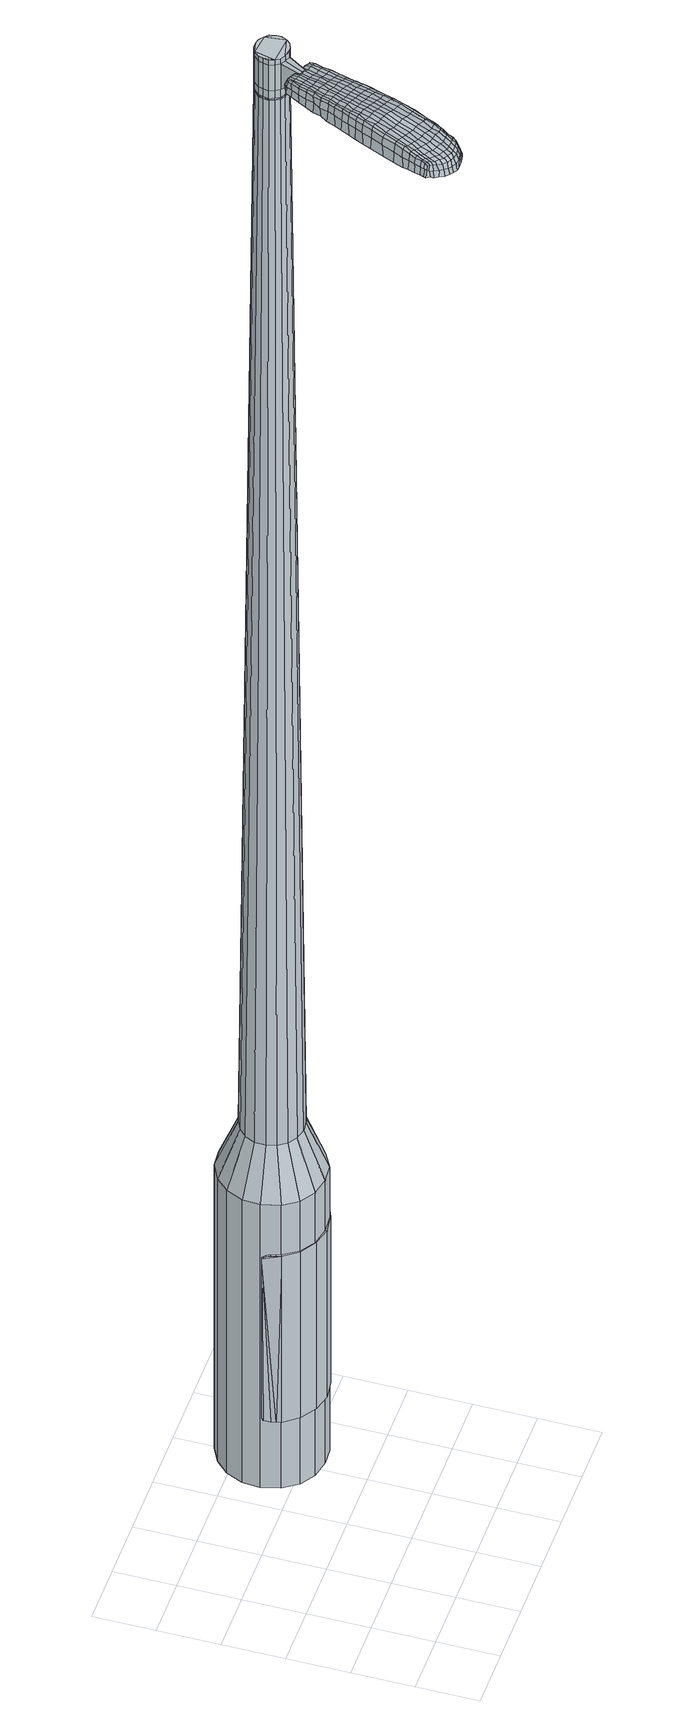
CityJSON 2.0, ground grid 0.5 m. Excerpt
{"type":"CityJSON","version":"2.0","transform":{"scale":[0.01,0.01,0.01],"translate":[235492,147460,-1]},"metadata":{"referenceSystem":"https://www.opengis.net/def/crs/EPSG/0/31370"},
"CityObjects":{
"object1":{"type":"GenericCityObject","attributes":{"cluster":422,"mean_distance_to_centroid":0.0793,"new_centroid_x":235493.6,"new_centroid_y":147461.79,"mean_distance_to_camera":5.69,"H1":11.91,"H2":58.56,"Z_final":111.12,"cluster2":-1,"proj_x":235491.41,"proj_y":147460.81,"id_line":52579,"bearing_l":335.87,"distance":2.4,"orientation":"right","G_obj":245.87},"geometry":[{"type":"MultiSurface","lod":"2","boundaries":[[[0,1,2,3]],[[1,4,5,2]],[[4,6,7,5]],[[6,8,9,7]],[[8,10,11,9]],[[10,12,13,11]],[[12,14,15,13]],[[14,16,17,15]],[[16,18,19,17]],[[18,20,21,19]],[[20,22,23,21]],[[22,24,25,23]],[[24,26,27,25]],[[26,28,29,27]],[[28,30,31,29]],[[30,32,33,31]],[[32,34,35,33]],[[34,0,3,35]],[[36,37,38,39]],[[38,40,41,42]],[[41,43,42]],[[42,44,45,46]],[[45,47,46]],[[46,48,49,50]],[[49,51,50]],[[42,46,50,38]],[[50,52,39,38]],[[53,36,39]],[[2,5,7,35]],[[7,9,11,15]],[[11,13,15]],[[15,17,19,23]],[[19,21,23]],[[23,25,27,31]],[[27,29,31]],[[15,23,31,7]],[[31,33,35,7]],[[3,2,35]],[[1,0,54,55]],[[0,34,56,54]],[[34,32,57,56]],[[32,30,58,57]],[[30,28,59,58]],[[28,26,60,59]],[[26,24,61,60]],[[24,22,62,61]],[[22,20,63,62]],[[20,18,64,63]],[[18,16,65,64]],[[16,14,66,65]],[[14,12,67,66]],[[12,10,68,67]],[[10,8,69,68]],[[8,6,70,69]],[[6,4,71,70]],[[4,1,55,71]],[[55,54,72,73]],[[54,56,74,72]],[[56,57,75,74]],[[57,58,76,75]],[[58,59,77,76]],[[59,60,78,77]],[[60,61,79,78]],[[61,62,80,79]],[[62,63,81,80]],[[63,64,82,81]],[[64,65,83,82]],[[65,66,84,83]],[[66,67,85,84]],[[67,68,86,85]],[[68,69,87,86]],[[69,70,88,87]],[[70,71,89,88]],[[71,55,73,89]],[[72,90,91,92]],[[93,94,90,72]],[[75,95,94,93]],[[96,97,95,75]],[[98,99,97,96]],[[100,101,99,98]],[[102,103,101,100]],[[104,105,103,102]],[[81,106,105,104]],[[82,107,106,81]],[[83,108,107,82]],[[109,110,108,83]],[[111,112,110,109]],[[113,114,112,111]],[[87,115,114,113]],[[116,117,115,87]],[[89,118,117,116]],[[92,91,118,89]],[[119,120,121,122]],[[123,119,122,124]],[[125,123,124,126]],[[127,125,126,128]],[[129,127,128,130]],[[131,129,130,132]],[[133,131,132,134]],[[135,133,134,136]],[[137,135,136,138]],[[139,137,138,140]],[[141,139,140,142]],[[143,141,142,144]],[[145,143,144,146]],[[147,145,146,148]],[[149,147,148,150]],[[151,149,150,152]],[[73,72,92]],[[74,93,72]],[[74,75,93]],[[76,96,75]],[[76,77,98,96]],[[77,78,100,98]],[[78,79,102,100]],[[79,80,104,102]],[[80,81,104]],[[84,109,83]],[[84,85,111,109]],[[85,86,113,111]],[[86,87,113]],[[88,116,87]],[[88,89,116]],[[73,92,89]],[[153,91,90]],[[153,118,91]],[[154,117,118]],[[154,115,117]],[[155,114,115]],[[155,156,112,114]],[[156,157,110,112]],[[157,108,110]],[[158,105,106]],[[158,159,103,105]],[[159,160,101,103]],[[160,161,99,101]],[[161,162,97,99]],[[162,95,97]],[[163,94,95]],[[163,90,94]],[[39,52,151,164]],[[153,90,165,152]],[[53,39,164,120]],[[90,163,121,165]],[[36,53,120,119]],[[163,95,122,121]],[[37,36,119,123]],[[95,162,124,122]],[[38,37,123,125]],[[162,161,126,124]],[[40,38,125,127]],[[161,160,128,126]],[[41,40,127,129]],[[160,159,130,128]],[[43,41,129,131]],[[159,158,132,130]],[[42,43,131,133]],[[158,106,134,132]],[[44,42,133,135]],[[106,107,136,134]],[[45,44,135,137]],[[107,108,138,136]],[[47,45,137,139]],[[108,157,140,138]],[[46,47,139,141]],[[157,156,142,140]],[[48,46,141,143]],[[156,155,144,142]],[[49,48,143,145]],[[155,115,146,144]],[[51,49,145,147]],[[115,154,148,146]],[[50,51,147,149]],[[154,118,150,148]],[[52,50,149,151]],[[118,153,152,150]],[[151,152,166,167]],[[152,165,168,166]],[[165,121,169,168]],[[121,120,170,169]],[[120,164,171,170]],[[164,151,167,171]],[[172,173,174,175]],[[176,172,175,177]],[[172,176,178,179]],[[173,172,179,180]],[[181,182,183,184]],[[185,181,184,186]],[[181,185,187,188]],[[182,181,188,189]],[[190,191,192,193]],[[194,190,193,195]],[[190,194,196,197]],[[191,190,197,198]],[[199,200,201,202]],[[203,199,202,204]],[[199,203,205,206]],[[200,199,206,207]],[[208,209,210,211]],[[212,208,211,213]],[[208,212,214,215]],[[209,208,215,216]],[[217,218,219,220]],[[221,217,220,222]],[[217,221,223,224]],[[218,217,224,225]],[[226,227,228,229]],[[218,226,229,219]],[[226,218,225,230]],[[227,226,230,231]],[[232,233,234,235]],[[227,232,235,228]],[[232,227,231,236]],[[233,232,236,237]],[[238,176,177,239]],[[233,238,239,234]],[[238,233,237,240]],[[176,238,240,178]],[[241,242,243,244]],[[245,241,244,246]],[[241,245,247,248]],[[242,241,248,249]],[[250,251,252,253]],[[242,250,253,243]],[[250,242,249,254]],[[251,250,254,255]],[[256,257,258,259]],[[251,256,259,252]],[[256,251,255,260]],[[257,256,260,261]],[[262,263,264,265]],[[257,262,265,258]],[[262,257,261,266]],[[263,262,266,267]],[[268,173,180,269]],[[263,268,269,264]],[[268,263,267,270]],[[173,268,270,174]],[[271,272,273,274]],[[275,271,274,276]],[[271,275,277,278]],[[272,271,278,279]],[[280,281,282,283]],[[272,280,283,273]],[[280,272,279,284]],[[281,280,284,285]],[[286,287,288,289]],[[281,286,289,282]],[[286,281,285,290]],[[287,286,290,291]],[[292,185,186,293]],[[287,292,293,288]],[[292,287,291,294]],[[185,292,294,187]],[[295,296,297,298]],[[299,295,298,300]],[[295,299,301,302]],[[296,295,302,303]],[[304,305,306,307]],[[296,304,307,297]],[[304,296,303,308]],[[305,304,308,309]],[[310,311,312,313]],[[305,310,313,306]],[[310,305,309,314]],[[311,310,314,315]],[[316,317,318,319]],[[311,316,319,312]],[[316,311,315,320]],[[317,316,320,321]],[[322,182,189,323]],[[317,322,323,318]],[[322,317,321,324]],[[182,322,324,183]],[[325,211,210,326]],[[327,325,326,328]],[[325,327,329,330]],[[211,325,330,213]],[[331,327,328,332]],[[333,331,332,334]],[[331,333,335,336]],[[327,331,336,329]],[[337,333,334,338]],[[339,337,338,340]],[[337,339,341,342]],[[333,337,342,335]],[[343,339,340,344]],[[345,343,344,346]],[[343,345,347,348]],[[339,343,348,341]],[[349,345,346,350]],[[200,349,350,201]],[[349,200,207,351]],[[345,349,351,347]],[[352,353,198,197]],[[354,352,197,196]],[[352,354,355,356]],[[353,352,356,357]],[[358,359,357,356]],[[360,358,356,355]],[[358,360,361,362]],[[359,358,362,363]],[[364,365,363,362]],[[366,364,362,361]],[[364,366,367,368]],[[365,364,368,369]],[[370,371,369,368]],[[372,370,368,367]],[[370,372,205,203]],[[371,370,203,204]],[[373,374,375,376]],[[275,373,376,277]],[[373,275,276,377]],[[374,373,377,378]],[[379,194,195,380]],[[374,379,380,375]],[[379,374,378,381]],[[194,379,381,196]],[[382,383,384,385]],[[221,382,385,223]],[[382,221,222,386]],[[383,382,386,387]],[[388,389,390,391]],[[383,388,391,384]],[[388,383,387,392]],[[389,388,392,393]],[[394,191,198,395]],[[389,394,395,390]],[[394,389,393,396]],[[191,394,396,192]],[[397,398,399,400]],[[179,397,400,180]],[[397,179,178,401]],[[398,397,401,402]],[[403,404,405,406]],[[398,403,406,399]],[[403,398,402,407]],[[404,403,407,408]],[[409,202,201,410]],[[404,409,410,405]],[[409,404,408,411]],[[202,409,411,204]],[[412,413,414,415]],[[184,412,415,186]],[[412,184,183,416]],[[413,412,416,417]],[[418,206,205,419]],[[413,418,419,414]],[[418,413,417,420]],[[206,418,420,207]],[[421,422,423,424]],[[299,421,424,301]],[[421,299,300,425]],[[422,421,425,426]],[[427,212,213,428]],[[422,427,428,423]],[[427,422,426,429]],[[212,427,429,214]],[[430,431,432,433]],[[245,430,433,247]],[[430,245,246,434]],[[431,430,434,435]],[[436,437,438,439]],[[431,436,439,432]],[[436,431,435,440]],[[437,436,440,441]],[[442,209,216,443]],[[437,442,443,438]],[[442,437,441,444]],[[209,442,444,210]],[[445,446,435,434]],[[244,445,434,246]],[[445,244,243,447]],[[446,445,447,448]],[[449,450,441,440]],[[446,449,440,435]],[[449,446,448,451]],[[450,449,451,452]],[[453,326,210,444]],[[450,453,444,441]],[[453,450,452,454]],[[326,453,454,328]],[[455,456,457,458]],[[302,455,458,303]],[[455,302,301,424]],[[456,455,424,423]],[[459,330,329,460]],[[456,459,460,457]],[[459,456,423,428]],[[330,459,428,213]],[[461,462,448,447]],[[253,461,447,243]],[[461,253,252,463]],[[462,461,463,464]],[[465,466,452,451]],[[462,465,451,448]],[[465,462,464,467]],[[466,465,467,468]],[[469,332,328,454]],[[466,469,454,452]],[[469,466,468,470]],[[332,469,470,334]],[[471,472,473,474]],[[308,471,474,309]],[[471,308,303,458]],[[472,471,458,457]],[[475,336,335,476]],[[472,475,476,473]],[[475,472,457,460]],[[336,475,460,329]],[[477,478,464,463]],[[259,477,463,252]],[[477,259,258,479]],[[478,477,479,480]],[[481,482,468,467]],[[478,481,467,464]],[[481,478,480,483]],[[482,481,483,484]],[[485,338,334,470]],[[482,485,470,468]],[[485,482,484,486]],[[338,485,486,340]],[[487,488,489,490]],[[314,487,490,315]],[[487,314,309,474]],[[488,487,474,473]],[[491,342,341,492]],[[488,491,492,489]],[[491,488,473,476]],[[342,491,476,335]],[[493,494,480,479]],[[265,493,479,258]],[[493,265,264,495]],[[494,493,495,496]],[[497,498,484,483]],[[494,497,483,480]],[[497,494,496,499]],[[498,497,499,500]],[[501,344,340,486]],[[498,501,486,484]],[[501,498,500,502]],[[344,501,502,346]],[[503,504,505,506]],[[320,503,506,321]],[[503,320,315,490]],[[504,503,490,489]],[[507,348,347,508]],[[504,507,508,505]],[[507,504,489,492]],[[348,507,492,341]],[[509,510,496,495]],[[269,509,495,264]],[[509,269,180,400]],[[510,509,400,399]],[[511,512,500,499]],[[510,511,499,496]],[[511,510,399,406]],[[512,511,406,405]],[[513,350,346,502]],[[512,513,502,500]],[[513,512,405,410]],[[350,513,410,201]],[[514,515,417,416]],[[324,514,416,183]],[[514,324,321,506]],[[515,514,506,505]],[[516,351,207,420]],[[515,516,420,417]],[[516,515,505,508]],[[351,516,508,347]],[[517,518,378,377]],[[274,517,377,276]],[[517,274,273,519]],[[518,517,519,520]],[[521,354,196,381]],[[518,521,381,378]],[[521,518,520,522]],[[354,521,522,355]],[[523,524,525,526]],[[224,523,526,225]],[[523,224,223,385]],[[524,523,385,384]],[[527,528,529,530]],[[524,527,530,525]],[[527,524,384,391]],[[528,527,391,390]],[[531,353,357,532]],[[528,531,532,529]],[[531,528,390,395]],[[353,531,395,198]],[[533,534,520,519]],[[283,533,519,273]],[[533,283,282,535]],[[534,533,535,536]],[[537,360,355,522]],[[534,537,522,520]],[[537,534,536,538]],[[360,537,538,361]],[[539,540,541,542]],[[230,539,542,231]],[[539,230,225,526]],[[540,539,526,525]],[[543,544,545,546]],[[540,543,546,541]],[[543,540,525,530]],[[544,543,530,529]],[[547,359,363,548]],[[544,547,548,545]],[[547,544,529,532]],[[359,547,532,357]],[[549,550,536,535]],[[289,549,535,282]],[[549,289,288,551]],[[550,549,551,552]],[[553,366,361,538]],[[550,553,538,536]],[[553,550,552,554]],[[366,553,554,367]],[[555,556,557,558]],[[236,555,558,237]],[[555,236,231,542]],[[556,555,542,541]],[[559,560,561,562]],[[556,559,562,557]],[[559,556,541,546]],[[560,559,546,545]],[[563,365,369,564]],[[560,563,564,561]],[[563,560,545,548]],[[365,563,548,363]],[[565,566,552,551]],[[293,565,551,288]],[[565,293,186,415]],[[566,565,415,414]],[[567,372,367,554]],[[566,567,554,552]],[[567,566,414,419]],[[372,567,419,205]],[[568,569,402,401]],[[240,568,401,178]],[[568,240,237,558]],[[569,568,558,557]],[[570,571,408,407]],[[569,570,407,402]],[[570,569,557,562]],[[571,570,562,561]],[[572,371,204,411]],[[571,572,411,408]],[[572,571,561,564]],[[371,572,564,369]],[[573,574,575,576]],[[576,575,577,578]],[[579,577,575,580]],[[580,575,574,581]],[[582,583,584,585]],[[585,584,586,587]],[[588,586,584,589]],[[589,584,583,590]],[[591,592,593,594]],[[594,593,595,596]],[[597,595,593,598]],[[598,593,592,599]],[[600,601,602,603]],[[603,602,604,605]],[[606,604,602,607]],[[607,602,601,608]],[[609,610,611,612]],[[612,611,613,614]],[[615,613,611,616]],[[616,611,610,617]],[[618,619,620,621]],[[621,620,622,623]],[[624,622,620,625]],[[625,620,619,626]],[[627,628,629,630]],[[630,629,619,618]],[[626,619,629,631]],[[631,629,628,632]],[[633,634,635,636]],[[636,635,628,627]],[[632,628,635,637]],[[637,635,634,638]],[[578,577,639,640]],[[640,639,634,633]],[[638,634,639,641]],[[641,639,577,579]],[[642,643,644,645]],[[645,644,646,647]],[[648,646,644,649]],[[649,644,643,650]],[[651,652,653,654]],[[654,653,643,642]],[[650,643,653,655]],[[655,653,652,656]],[[657,658,659,660]],[[660,659,652,651]],[[656,652,659,661]],[[661,659,658,662]],[[663,664,665,666]],[[666,665,658,657]],[[662,658,665,667]],[[667,665,664,668]],[[581,574,669,670]],[[670,669,664,663]],[[668,664,669,671]],[[671,669,574,573]],[[672,673,674,675]],[[675,674,676,677]],[[678,676,674,679]],[[679,674,673,680]],[[681,682,683,684]],[[684,683,673,672]],[[680,673,683,685]],[[685,683,682,686]],[[687,688,689,690]],[[690,689,682,681]],[[686,682,689,691]],[[691,689,688,692]],[[587,586,693,694]],[[694,693,688,687]],[[692,688,693,695]],[[695,693,586,588]],[[696,697,698,699]],[[699,698,700,701]],[[702,700,698,703]],[[703,698,697,704]],[[705,706,707,708]],[[708,707,697,696]],[[704,697,707,709]],[[709,707,706,710]],[[711,712,713,714]],[[714,713,706,705]],[[710,706,713,715]],[[715,713,712,716]],[[717,718,719,720]],[[720,719,712,711]],[[716,712,719,721]],[[721,719,718,722]],[[590,583,723,724]],[[724,723,718,717]],[[722,718,723,725]],[[725,723,583,582]],[[609,612,726,727]],[[727,726,728,729]],[[730,728,726,731]],[[731,726,612,614]],[[729,728,732,733]],[[733,732,734,735]],[[736,734,732,737]],[[737,732,728,730]],[[735,734,738,739]],[[739,738,740,741]],[[742,740,738,743]],[[743,738,734,736]],[[741,740,744,745]],[[745,744,746,747]],[[748,746,744,749]],[[749,744,740,742]],[[747,746,750,751]],[[751,750,601,600]],[[608,601,750,752]],[[752,750,746,748]],[[599,753,754,598]],[[598,754,755,597]],[[756,755,754,757]],[[757,754,753,758]],[[758,759,760,757]],[[757,760,761,756]],[[762,761,760,763]],[[763,760,759,764]],[[764,765,766,763]],[[763,766,767,762]],[[768,767,766,769]],[[769,766,765,770]],[[770,771,772,769]],[[769,772,773,768]],[[606,773,772,604]],[[604,772,771,605]],[[774,775,776,777]],[[777,776,676,678]],[[677,676,776,778]],[[778,776,775,779]],[[596,595,780,781]],[[781,780,775,774]],[[779,775,780,782]],[[782,780,595,597]],[[783,784,785,786]],[[786,785,622,624]],[[623,622,785,787]],[[787,785,784,788]],[[789,790,791,792]],[[792,791,784,783]],[[788,784,791,793]],[[793,791,790,794]],[[599,592,795,796]],[[796,795,790,789]],[[794,790,795,797]],[[797,795,592,591]],[[798,799,800,801]],[[801,800,580,581]],[[579,580,800,802]],[[802,800,799,803]],[[804,805,806,807]],[[807,806,799,798]],[[803,799,806,808]],[[808,806,805,809]],[[600,603,810,811]],[[811,810,805,804]],[[809,805,810,812]],[[812,810,603,605]],[[813,814,815,816]],[[816,815,585,587]],[[582,585,815,817]],[[817,815,814,818]],[[606,607,819,820]],[[820,819,814,813]],[[818,814,819,821]],[[821,819,607,608]],[[822,823,824,825]],[[825,824,700,702]],[[701,700,824,826]],[[826,824,823,827]],[[614,613,828,829]],[[829,828,823,822]],[[827,823,828,830]],[[830,828,613,615]],[[831,832,646,833]],[[833,646,648]],[[647,646,834]],[[834,646,832,835]],[[836,837,838,839]],[[839,838,832,831]],[[835,832,838,840]],[[840,838,837,841]],[[617,610,842,843]],[[843,842,837,836]],[[841,837,842,844]],[[844,842,610,609]],[[835,845,846,834]],[[834,846,645,647]],[[642,645,846,847]],[[847,846,845,848]],[[841,849,850,840]],[[840,850,845,835]],[[848,845,850,851]],[[851,850,849,852]],[[609,727,853,844]],[[844,853,849,841]],[[852,849,853,854]],[[854,853,727,729]],[[855,856,857,858]],[[858,857,703,704]],[[702,703,857,825]],[[825,857,856,822]],[[730,731,859,860]],[[860,859,856,855]],[[822,856,859,829]],[[829,859,731,614]],[[848,861,862,847]],[[847,862,654,642]],[[651,654,862,863]],[[862,861,863]],[[852,864,865,851]],[[851,865,861,848]],[[863,861,865,866]],[[866,865,864,867]],[[729,733,868,854]],[[854,868,864,852]],[[867,864,868,869]],[[869,868,733,735]],[[870,871,872,873]],[[873,872,709,710]],[[704,709,872,858]],[[858,872,871,855]],[[736,737,874,875]],[[875,874,871,870]],[[855,871,874,860]],[[860,874,737,730]],[[876,877,863]],[[863,877,660,651]],[[657,660,877,878]],[[878,877,876,879]],[[867,880,881,866]],[[866,881,876,863]],[[879,876,881,882]],[[882,881,880,883]],[[735,739,884,869]],[[869,884,880,867]],[[883,880,884,885]],[[885,884,739,741]],[[886,887,888,889]],[[889,888,715,716]],[[710,715,888,873]],[[873,888,887,870]],[[742,743,890,891]],[[891,890,887,886]],[[870,887,890,875]],[[875,890,743,736]],[[879,892,893,878]],[[878,893,666,657]],[[663,666,893,894]],[[894,893,892,895]],[[883,896,897,882]],[[882,897,892,879]],[[895,892,897,898]],[[898,897,896,899]],[[741,745,900,885]],[[885,900,896,883]],[[899,896,900,901]],[[901,900,745,747]],[[902,903,904,905]],[[905,904,721,722]],[[716,721,904,889]],[[889,904,903,886]],[[748,749,906,907]],[[907,906,903,902]],[[886,903,906,891]],[[891,906,749,742]],[[895,908,909,894]],[[894,909,670,663]],[[581,670,909,801]],[[801,909,908,798]],[[899,910,911,898]],[[898,911,908,895]],[[798,908,911,807]],[[807,911,910,804]],[[747,751,912,901]],[[901,912,910,899]],[[804,910,912,811]],[[811,912,751,600]],[[818,913,914,817]],[[817,914,725,582]],[[722,725,914,905]],[[905,914,913,902]],[[608,752,915,821]],[[821,915,913,818]],[[902,913,915,907]],[[907,915,752,748]],[[779,916,917,778]],[[778,917,675,677]],[[672,675,917,918]],[[918,917,916,919]],[[597,755,920,782]],[[782,920,916,779]],[[919,916,920,921]],[[921,920,755,756]],[[922,923,924,925]],[[925,924,625,626]],[[624,625,924,786]],[[786,924,923,783]],[[926,927,928,929]],[[929,928,923,922]],[[783,923,928,792]],[[792,928,927,789]],[[758,753,930,931]],[[931,930,927,926]],[[789,927,930,796]],[[796,930,753,599]],[[919,932,933,918]],[[918,933,684,672]],[[681,684,933,934]],[[934,933,932,935]],[[756,761,936,921]],[[921,936,932,919]],[[935,932,936,937]],[[937,936,761,762]],[[938,939,940,941]],[[941,940,631,632]],[[626,631,940,925]],[[925,940,939,922]],[[942,943,944,945]],[[945,944,939,938]],[[922,939,944,929]],[[929,944,943,926]],[[764,759,946,947]],[[947,946,943,942]],[[926,943,946,931]],[[931,946,759,758]],[[935,948,949,934]],[[934,949,690,681]],[[687,690,949,950]],[[950,949,948,951]],[[762,767,952,937]],[[937,952,948,935]],[[951,948,952,953]],[[953,952,767,768]],[[954,955,956,957]],[[957,956,637,638]],[[632,637,956,941]],[[941,956,955,938]],[[958,959,960,961]],[[961,960,955,954]],[[938,955,960,945]],[[945,960,959,942]],[[770,765,962,963]],[[963,962,959,958]],[[942,959,962,947]],[[947,962,765,764]],[[951,964,965,950]],[[950,965,694,687]],[[587,694,965,816]],[[816,965,964,813]],[[768,773,966,953]],[[953,966,964,951]],[[813,964,966,820]],[[820,966,773,606]],[[803,967,968,802]],[[802,968,641,579]],[[638,641,968,957]],[[957,968,967,954]],[[809,969,970,808]],[[808,970,967,803]],[[954,967,970,961]],[[961,970,969,958]],[[605,771,971,812]],[[812,971,969,809]],[[958,969,971,963]],[[963,971,771,770]],[[573,576,175,174]],[[576,578,177,175]],[[588,589,188,187]],[[589,590,189,188]],[[591,594,193,192]],[[594,596,195,193]],[[615,616,215,214]],[[616,617,216,215]],[[618,621,220,219]],[[621,623,222,220]],[[627,630,229,228]],[[630,618,219,229]],[[633,636,235,234]],[[636,627,228,235]],[[578,640,239,177]],[[640,633,234,239]],[[648,649,248,247]],[[649,650,249,248]],[[650,655,254,249]],[[655,656,255,254]],[[656,661,260,255]],[[661,662,261,260]],[[662,667,266,261]],[[667,668,267,266]],[[668,671,270,267]],[[671,573,174,270]],[[678,679,278,277]],[[679,680,279,278]],[[680,685,284,279]],[[685,686,285,284]],[[686,691,290,285]],[[691,692,291,290]],[[692,695,294,291]],[[695,588,187,294]],[[696,699,298,297]],[[699,701,300,298]],[[705,708,307,306]],[[708,696,297,307]],[[711,714,313,312]],[[714,705,306,313]],[[717,720,319,318]],[[720,711,312,319]],[[590,724,323,189]],[[724,717,318,323]],[[774,777,376,375]],[[777,678,277,376]],[[596,781,380,195]],[[781,774,375,380]],[[623,787,386,222]],[[787,788,387,386]],[[788,793,392,387]],[[793,794,393,392]],[[794,797,396,393]],[[797,591,192,396]],[[701,826,425,300]],[[826,827,426,425]],[[827,830,429,426]],[[830,615,214,429]],[[831,833,433,432]],[[833,648,247,433]],[[836,839,439,438]],[[839,831,432,439]],[[617,843,443,216]],[[843,836,438,443]],[[972,973,974,975]],[[976,977,975,974]],[[978,979,980,981]],[[982,983,984,985]],[[973,986,987,974]],[[988,976,974,987]],[[989,978,981,990]],[[991,992,983,982]],[[986,993,994,987]],[[994,995,988,987]],[[996,989,990,997]],[[998,992,991,999]],[[993,1000,1001,994]],[[1001,1002,995,994]],[[1003,996,997,1004]],[[1005,998,999,1006]],[[1007,1008,1009,1010]],[[1011,1012,1008,1007]],[[1011,1013,1014,1012]],[[1013,1015,1016,1014]],[[1017,1018,1019,1020]],[[1021,1022,1018,1017]],[[1023,1024,1022,1021]],[[1025,1026,1024,1023]],[[1020,1009,1008,1017]],[[1017,1008,1012,1021]],[[1012,1014,1023,1021]],[[1014,1016,1025,1023]],[[981,980,977,976]],[[990,981,976,988]],[[995,997,990,988]],[[1002,1004,997,995]],[[982,985,979,978]],[[991,982,978,989]],[[999,991,989,996]],[[1006,999,996,1003]],[[983,1007,1010,984]],[[992,1011,1007,983]],[[1013,1011,992,998]],[[1015,1013,998,1005]],[[1027,1028,1029,1030]],[[1029,1031,1032,1033]],[[1029,1033,1034,1035]],[[1029,1035,1030]],[[1036,1027,1030,1037]],[[1038,1037,1030,1039]],[[1040,1039,1030]],[[1041,1029,1028,1042]],[[1043,1041,1042,1044]],[[1045,1043,1044,1046]],[[1047,1045,1046,1048]],[[1049,1047,1048,1050]],[[1050,1051,1052,1053]],[[1050,1053,1054,1055]],[[1050,1055,1056,1057]],[[1056,1058,1059,1060]],[[1056,1060,1061,1062]],[[1056,1062,1057]],[[1050,1057,1049]],[[1063,1064,1028,1027]],[[1065,1066,1031,1029]],[[1067,1068,1040,1030]],[[1064,1069,1042,1028]],[[1070,1065,1029,1041]],[[1069,1071,1044,1042]],[[1072,1070,1041,1043]],[[1071,1073,1046,1044]],[[1074,1072,1043,1045]],[[1073,1075,1048,1046]],[[1076,1074,1045,1047]],[[1075,1077,1050,1048]],[[1078,1076,1047,1049]],[[1077,1079,1051,1050]],[[1080,1081,1058,1056]],[[1082,1078,1049,1057]],[[1052,1051,1079,1083]],[[1053,1052,1083,1084]],[[1054,1053,1084,1085]],[[1055,1054,1085,1086]],[[1056,1055,1086,1080]],[[1087,1063,1027,1036]],[[1088,1087,1036,1037]],[[1089,1088,1037,1038]],[[1090,1089,1038,1039]],[[1068,1090,1039,1040]],[[1032,1031,1066,1091]],[[1059,1058,1081,1092]],[[1033,1032,1091,1093]],[[1034,1033,1093,1094]],[[1035,1034,1094,1095]],[[1030,1035,1095,1067]],[[1060,1059,1092,1096]],[[1061,1060,1096,1097]],[[1062,1061,1097,1098]],[[1057,1062,1098,1082]]]}]}
},
"vertices":[
[143,138,384],[131,146,384],[131,146,96],[143,138,96],[123,158,384],[123,158,96],[119,173,384],[119,173,96],[120,187,384],[120,187,96],[126,201,384],[126,201,96],[136,211,384],[136,211,96],[149,218,384],[149,218,96],[164,219,384],[164,219,96],[178,215,384],[178,215,96],[190,207,384],[190,207,96],[199,195,384],[199,195,96],[203,181,384],[203,181,96],[202,166,384],[202,166,96],[196,153,384],[196,153,96],[185,143,384],[185,143,96],[172,136,384],[172,136,96],[158,135,384],[158,135,96],[164,164,1524],[169,166,1524],[172,169,1524],[155,165,1524],[174,174,1524],[174,178,1524],[170,186,1524],[173,183,1524],[166,189,1524],[162,190,1524],[153,188,1524],[157,190,1524],[149,184,1524],[148,180,1524],[149,171,1524],[147,175,1524],[151,167,1524],[160,163,1524],[150,154,429],[143,159,429],[159,152,429],[168,153,429],[175,156,429],[181,163,429],[185,171,429],[186,179,429],[183,188,429],[178,195,429],[171,200,429],[162,202,429],[154,201,429],[146,197,429],[140,191,429],[136,183,429],[136,174,429],[138,166,429],[155,165,1483],[151,167,1483],[160,163,1483],[164,164,1483],[169,166,1483],[172,169,1483],[174,174,1483],[174,178,1483],[173,183,1483],[170,186,1483],[166,189,1483],[162,190,1483],[157,190,1483],[153,188,1483],[149,184,1483],[148,180,1483],[147,175,1483],[149,171,1483],[155,165,1485],[152,168,1485],[152,168,1483],[160,164,1483],[160,164,1485],[164,164,1485],[168,166,1483],[168,166,1485],[171,170,1483],[171,170,1485],[173,174,1483],[173,174,1485],[173,178,1483],[173,178,1485],[172,182,1483],[172,182,1485],[170,186,1485],[166,189,1485],[162,190,1485],[157,189,1483],[157,189,1485],[153,187,1483],[153,187,1485],[150,184,1483],[150,184,1485],[148,180,1485],[148,176,1483],[148,176,1485],[149,171,1485],[164,164,1519],[160,163,1519],[160,163,1493],[164,164,1493],[169,166,1519],[169,166,1493],[172,169,1519],[172,169,1493],[174,174,1519],[174,174,1493],[174,178,1519],[174,178,1493],[173,183,1519],[173,183,1493],[170,186,1519],[170,186,1493],[166,189,1519],[166,189,1493],[162,190,1519],[162,190,1493],[157,190,1519],[157,190,1493],[153,188,1519],[153,188,1493],[149,184,1519],[149,184,1493],[148,180,1519],[148,180,1493],[147,175,1519],[147,175,1493],[149,171,1519],[149,171,1493],[151,167,1519],[151,167,1493],[151,167,1485],[147,175,1485],[149,184,1485],[153,188,1485],[157,190,1485],[173,183,1485],[174,178,1485],[174,174,1485],[172,169,1485],[169,166,1485],[160,163,1485],[155,165,1519],[155,165,1493],[145,149,1513],[145,149,1518],[148,148,1513],[150,146,1513],[150,146,1518],[148,148,1518],[99,88,1519],[103,94,1518],[101,94,1509],[97,87,1510],[96,80,1519],[94,80,1510],[97,80,1526],[101,88,1525],[104,94,1525],[134,72,1519],[137,79,1518],[136,80,1525],[133,73,1525],[131,64,1519],[130,65,1526],[132,62,1510],[135,70,1510],[138,77,1509],[88,12,1519],[85,14,1519],[85,13,1513],[88,11,1513],[93,11,1519],[92,11,1513],[93,13,1524],[89,14,1524],[86,15,1524],[119,80,1530],[122,86,1529],[119,88,1529],[116,81,1530],[115,71,1531],[112,73,1531],[118,70,1530],[122,78,1530],[125,85,1529],[151,154,1512],[149,155,1512],[149,153,1517],[151,152,1517],[154,152,1512],[154,151,1517],[154,151,1506],[151,153,1506],[149,154,1506],[76,33,1519],[77,36,1519],[76,36,1512],[75,33,1512],[76,31,1518],[74,31,1512],[77,31,1522],[78,33,1523],[79,36,1524],[79,41,1519],[81,46,1519],[79,46,1512],[77,41,1512],[80,41,1524],[82,46,1525],[83,52,1519],[86,59,1519],[84,59,1511],[81,51,1511],[84,52,1526],[88,59,1526],[91,70,1519],[89,69,1510],[92,70,1526],[133,153,1513],[130,147,1513],[131,147,1518],[135,154,1517],[136,158,1512],[137,157,1516],[135,158,1506],[132,153,1507],[128,146,1507],[126,140,1514],[123,133,1515],[124,134,1520],[128,140,1519],[125,140,1507],[121,133,1507],[119,127,1515],[116,120,1516],[118,120,1522],[121,127,1521],[118,126,1508],[114,120,1508],[113,114,1517],[109,107,1517],[111,107,1524],[114,114,1523],[111,113,1508],[107,107,1509],[106,101,1518],[108,101,1524],[104,100,1509],[109,18,1519],[110,21,1519],[109,22,1524],[108,19,1523],[107,16,1518],[107,17,1522],[108,15,1512],[109,17,1512],[111,19,1512],[113,25,1519],[116,30,1519],[115,31,1525],[112,26,1524],[114,24,1512],[116,28,1512],[118,35,1519],[122,43,1519],[121,44,1526],[117,37,1526],[119,34,1511],[123,41,1511],[126,53,1519],[125,55,1526],[127,51,1510],[161,141,1513],[158,134,1513],[159,132,1507],[162,140,1507],[163,146,1512],[163,145,1506],[162,146,1516],[160,142,1517],[157,135,1518],[156,127,1514],[153,120,1515],[154,118,1507],[156,125,1507],[155,128,1519],[152,121,1520],[150,113,1515],[148,106,1516],[148,104,1508],[151,111,1508],[149,114,1521],[147,107,1522],[145,99,1517],[142,92,1517],[143,90,1509],[146,97,1508],[144,100,1523],[141,94,1524],[140,85,1518],[141,83,1509],[139,87,1524],[149,148,1519],[146,149,1519],[146,141,1520],[143,142,1520],[148,139,1520],[151,146,1519],[143,134,1522],[140,135,1522],[140,127,1523],[137,128,1523],[142,126,1523],[145,133,1521],[137,120,1524],[134,121,1524],[134,114,1525],[131,115,1525],[137,112,1525],[140,119,1524],[131,107,1526],[128,108,1526],[128,100,1527],[125,101,1527],[131,99,1527],[134,105,1526],[125,93,1528],[122,95,1528],[128,92,1528],[90,16,1527],[87,18,1527],[94,16,1526],[96,20,1527],[92,20,1528],[89,22,1528],[95,26,1529],[91,28,1529],[99,25,1528],[102,32,1530],[98,33,1530],[94,34,1530],[101,40,1531],[97,41,1531],[105,38,1530],[108,47,1531],[105,48,1531],[101,49,1531],[110,60,1531],[106,61,1531],[113,58,1531],[105,14,1518],[102,13,1519],[103,12,1513],[106,13,1513],[105,16,1523],[103,15,1523],[98,12,1519],[98,11,1513],[98,14,1524],[76,29,1518],[77,26,1518],[78,27,1523],[77,29,1523],[75,28,1513],[75,25,1513],[78,22,1519],[80,19,1519],[80,20,1524],[79,24,1523],[77,22,1513],[79,18,1513],[82,16,1519],[83,17,1524],[82,15,1513],[103,88,1528],[104,87,1528],[108,93,1528],[106,94,1527],[99,80,1528],[101,79,1529],[107,85,1529],[110,84,1530],[113,91,1529],[110,92,1528],[103,77,1529],[106,76,1530],[113,83,1530],[116,89,1529],[109,74,1531],[132,74,1528],[130,75,1529],[127,67,1529],[129,66,1528],[135,81,1527],[133,82,1528],[126,77,1529],[123,68,1530],[129,83,1528],[162,149,1512],[161,149,1512],[160,148,1517],[161,148,1517],[163,147,1506],[161,148,1506],[158,151,1512],[157,150,1517],[158,150,1506],[138,160,1512],[140,159,1512],[139,158,1506],[137,159,1506],[138,158,1517],[140,158,1517],[142,158,1512],[144,157,1512],[143,156,1506],[141,157,1506],[142,157,1517],[144,156,1517],[147,156,1512],[146,155,1506],[146,155,1517],[136,153,1519],[137,153,1519],[132,147,1520],[134,146,1520],[139,152,1519],[142,151,1519],[136,145,1520],[139,144,1520],[144,150,1519],[141,143,1520],[159,143,1519],[157,144,1519],[155,137,1520],[156,136,1520],[155,145,1519],[152,138,1520],[129,140,1521],[131,139,1521],[126,133,1522],[127,133,1522],[133,138,1521],[135,137,1521],[130,132,1522],[132,131,1523],[138,136,1522],[135,129,1523],[154,129,1521],[152,130,1521],[149,123,1522],[151,122,1522],[149,131,1521],[146,124,1522],[122,127,1523],[124,126,1523],[119,120,1524],[121,119,1524],[126,125,1523],[129,124,1524],[123,118,1525],[126,117,1525],[131,123,1524],[128,116,1525],[148,115,1523],[146,116,1523],[144,109,1524],[145,108,1524],[143,117,1524],[140,110,1525],[116,114,1525],[117,113,1525],[112,107,1526],[114,106,1526],[120,112,1526],[122,110,1526],[117,105,1527],[119,104,1527],[125,109,1526],[122,103,1527],[143,101,1525],[141,102,1525],[138,95,1526],[140,94,1526],[137,104,1526],[135,97,1527],[109,101,1527],[111,100,1527],[113,99,1527],[116,97,1528],[119,96,1528],[137,88,1527],[135,89,1527],[132,90,1528],[106,18,1525],[104,17,1525],[108,21,1526],[105,20,1526],[99,16,1526],[101,20,1527],[78,31,1525],[79,29,1525],[80,33,1526],[79,35,1525],[80,26,1525],[82,23,1526],[83,27,1527],[81,30,1526],[84,20,1526],[86,24,1527],[110,26,1526],[108,25,1527],[113,31,1527],[111,31,1528],[104,25,1528],[107,31,1529],[81,40,1526],[82,38,1527],[84,43,1528],[83,45,1527],[83,35,1527],[86,32,1528],[88,39,1529],[86,41,1528],[88,30,1528],[91,36,1530],[116,37,1528],[114,37,1529],[119,44,1528],[117,45,1529],[109,37,1529],[113,45,1530],[86,51,1528],[87,49,1528],[90,57,1529],[89,58,1528],[89,47,1529],[91,45,1530],[95,53,1530],[92,55,1530],[94,43,1530],[98,51,1531],[124,55,1529],[122,56,1529],[118,57,1530],[94,69,1528],[95,68,1529],[98,66,1530],[100,64,1530],[103,63,1531],[102,93,1509],[104,93,1518],[101,87,1518],[99,86,1509],[97,79,1519],[95,79,1510],[99,80,1525],[103,87,1525],[106,94,1525],[134,81,1525],[135,79,1518],[133,73,1518],[132,74,1525],[129,65,1519],[128,66,1525],[130,63,1510],[133,71,1509],[136,77,1509],[86,15,1513],[86,16,1519],[89,14,1519],[89,13,1513],[93,14,1519],[93,13,1513],[93,15,1524],[90,16,1524],[87,17,1524],[119,87,1528],[121,86,1528],[118,79,1529],[116,81,1529],[115,71,1529],[112,73,1529],[118,70,1529],[122,78,1529],[125,85,1528],[148,152,1516],[148,153,1512],[151,151,1512],[150,151,1516],[153,150,1512],[153,149,1516],[153,149,1506],[150,151,1506],[148,152,1506],[78,36,1512],[79,36,1519],[78,33,1518],[77,33,1512],[78,31,1518],[76,31,1512],[79,31,1522],[80,33,1523],[81,36,1523],[81,45,1512],[83,46,1519],[81,40,1519],[79,40,1512],[82,40,1524],[84,46,1525],[86,58,1511],[88,58,1519],[85,51,1519],[83,51,1511],[86,51,1525],[89,58,1526],[92,69,1519],[91,68,1510],[94,69,1526],[133,146,1518],[132,146,1513],[135,152,1513],[136,152,1517],[138,157,1512],[138,156,1515],[136,156,1506],[134,152,1506],[130,145,1507],[126,133,1520],[125,132,1514],[128,139,1514],[129,139,1519],[127,139,1507],[123,132,1507],[119,119,1522],[118,119,1516],[121,126,1515],[123,126,1521],[119,125,1508],[116,119,1508],[113,106,1523],[111,106,1517],[114,113,1516],[116,113,1522],[112,112,1508],[109,106,1508],[108,100,1517],[109,100,1524],[106,99,1509],[108,23,1523],[109,22,1519],[107,19,1518],[106,20,1523],[106,18,1518],[105,18,1522],[107,16,1512],[108,18,1512],[110,20,1512],[113,32,1525],[114,31,1519],[111,26,1519],[110,27,1524],[112,25,1512],[115,29,1512],[119,45,1526],[120,43,1519],[117,36,1519],[116,37,1525],[117,35,1511],[121,42,1511],[125,54,1519],[124,55,1526],[125,52,1510],[157,133,1507],[156,134,1513],[159,141,1513],[160,140,1506],[161,146,1512],[161,145,1506],[160,146,1515],[158,142,1517],[156,136,1518],[152,119,1507],[151,120,1514],[154,127,1514],[154,126,1507],[153,129,1519],[150,122,1520],[147,105,1508],[146,106,1516],[148,113,1515],[149,112,1508],[148,115,1521],[145,108,1522],[141,91,1508],[140,93,1517],[143,100,1516],[144,98,1508],[142,101,1522],[140,94,1523],[138,86,1517],[139,84,1509],[137,87,1524],[148,147,1518],[146,148,1518],[145,140,1519],[143,141,1519],[148,139,1519],[151,145,1518],[142,133,1520],[140,134,1520],[139,127,1521],[137,128,1521],[142,125,1521],[145,132,1520],[136,120,1523],[134,121,1523],[133,113,1524],[131,114,1524],[136,112,1524],[139,118,1523],[130,106,1525],[128,107,1525],[127,100,1526],[125,101,1526],[130,98,1526],[133,105,1525],[124,93,1527],[122,94,1527],[127,91,1527],[88,19,1526],[91,18,1526],[94,17,1525],[96,20,1526],[92,21,1526],[89,23,1526],[92,28,1528],[95,27,1528],[99,26,1527],[102,32,1528],[98,33,1529],[95,35,1529],[98,41,1530],[101,40,1530],[104,39,1529],[108,47,1530],[104,48,1530],[101,50,1530],[107,61,1530],[110,60,1530],[113,58,1530],[103,14,1513],[102,15,1518],[104,16,1518],[105,15,1512],[104,18,1523],[102,17,1523],[98,14,1519],[98,13,1513],[98,16,1523],[80,27,1523],[79,27,1518],[78,29,1518],[79,30,1523],[77,29,1512],[77,26,1512],[82,21,1523],[81,20,1519],[80,23,1519],[81,24,1523],[79,23,1513],[81,20,1513],[84,18,1519],[84,19,1524],[83,17,1513],[108,93,1527],[105,86,1527],[104,87,1527],[107,93,1526],[100,79,1527],[101,78,1528],[113,90,1528],[110,84,1528],[107,85,1528],[110,91,1527],[103,77,1528],[106,76,1529],[113,82,1529],[116,89,1528],[109,74,1529],[126,67,1528],[129,75,1527],[131,75,1527],[127,67,1527],[133,81,1526],[132,82,1527],[126,76,1528],[122,68,1528],[128,83,1527],[159,147,1516],[160,147,1512],[161,147,1512],[160,147,1516],[161,146,1506],[160,146,1506],[157,149,1512],[156,148,1516],[157,148,1506],[138,156,1506],[139,157,1512],[137,157,1506],[138,156,1516],[139,156,1516],[142,154,1506],[143,155,1512],[141,156,1512],[140,155,1506],[141,155,1516],[143,154,1516],[146,154,1512],[145,153,1506],[145,153,1516],[137,152,1518],[136,152,1518],[133,146,1519],[134,145,1519],[141,150,1518],[139,151,1518],[136,144,1519],[138,143,1519],[144,149,1518],[141,142,1519],[154,136,1519],[157,143,1518],[158,142,1518],[155,136,1519],[154,144,1518],[151,138,1519],[131,139,1520],[130,139,1520],[127,132,1521],[135,137,1520],[133,138,1520],[130,131,1521],[132,130,1521],[138,136,1520],[134,129,1521],[149,122,1521],[151,129,1520],[152,129,1520],[150,122,1521],[148,131,1520],[146,124,1521],[124,125,1522],[123,126,1522],[120,119,1523],[121,119,1523],[129,123,1522],[126,124,1522],[123,118,1523],[126,117,1524],[131,122,1523],[128,115,1524],[143,109,1523],[146,115,1522],[147,115,1522],[144,108,1523],[143,117,1522],[140,110,1523],[118,112,1524],[117,113,1524],[113,106,1525],[114,106,1525],[122,110,1525],[120,111,1524],[117,104,1525],[119,103,1526],[125,109,1525],[122,102,1526],[137,95,1525],[140,102,1524],[141,101,1524],[139,95,1525],[137,103,1524],[134,97,1525],[111,99,1526],[110,100,1526],[116,97,1527],[113,98,1526],[119,95,1527],[135,88,1526],[136,88,1526],[131,90,1526],[103,18,1524],[105,20,1524],[107,22,1525],[105,21,1525],[99,17,1525],[101,21,1525],[81,33,1525],[80,29,1524],[80,32,1524],[81,35,1525],[84,27,1526],[83,23,1525],[81,26,1524],[82,30,1525],[85,21,1525],[87,25,1526],[107,26,1526],[109,27,1526],[112,32,1526],[110,32,1527],[103,26,1526],[106,32,1527],[85,44,1527],[83,38,1526],[83,40,1526],[85,45,1526],[89,39,1528],[86,33,1527],[85,35,1526],[87,41,1527],[89,30,1527],[92,37,1528],[113,38,1527],[115,38,1527],[118,45,1527],[116,45,1528],[109,38,1528],[112,46,1529],[91,57,1528],[88,49,1527],[87,51,1527],[90,58,1527],[96,53,1529],[92,45,1529],[90,47,1528],[93,55,1528],[95,43,1529],[98,51,1530],[121,56,1528],[123,56,1528],[117,57,1529],[96,68,1528],[95,68,1528],[101,64,1529],[98,66,1529],[104,63,1530],[137,157,1508],[143,154,1508],[128,125,1509],[121,128,1509],[119,105,1510],[111,109,1510],[102,70,1512],[94,73,1512],[101,90,1511],[109,86,1511],[95,53,1513],[90,41,1514],[82,44,1514],[86,57,1513],[149,151,1508],[136,122,1509],[127,102,1510],[111,66,1512],[118,82,1511],[103,49,1513],[98,37,1514],[155,149,1508],[143,118,1509],[135,98,1510],[119,62,1512],[126,78,1511],[106,33,1514],[112,46,1513],[161,146,1508],[150,115,1509],[142,95,1510],[128,58,1512],[135,75,1511],[114,30,1514],[120,42,1513],[85,28,1514],[84,23,1514],[77,26,1514],[77,32,1514],[92,25,1514],[90,21,1514],[100,21,1514],[97,18,1514],[108,18,1514],[103,15,1514],[84,18,1515],[86,14,1515],[85,14,1515],[80,20,1515],[88,16,1515],[87,13,1515],[92,14,1515],[88,13,1515],[96,13,1515],[89,12,1515],[188,144,334],[185,141,334],[185,141,165],[196,151,171],[188,144,165],[191,146,165],[193,148,166],[194,150,167],[195,151,169],[191,146,334],[193,148,333],[194,150,332],[195,151,331],[196,151,328],[172,135,165],[172,135,334],[157,133,165],[157,133,334],[143,137,165],[143,137,334],[130,145,165],[130,145,334],[121,157,165],[121,157,334],[120,161,334],[119,165,334],[118,168,333],[117,170,332],[117,171,331],[117,171,328],[120,161,165],[117,171,171],[117,171,169],[117,170,167],[118,168,166],[119,165,165],[186,146,334],[184,143,334],[184,143,165],[186,146,165],[193,153,171],[193,153,328],[171,137,334],[171,137,165],[157,136,334],[157,136,165],[144,140,334],[144,140,165],[132,147,334],[132,147,165],[124,158,334],[124,158,165],[123,162,334],[120,172,328],[120,172,171],[123,162,165],[122,166,334],[121,169,333],[120,170,332],[120,172,331],[189,148,334],[191,150,333],[192,152,332],[193,153,331],[189,148,165],[120,172,169],[191,150,166],[192,152,167],[193,153,169],[120,170,167],[121,169,166],[122,166,165]
]}
